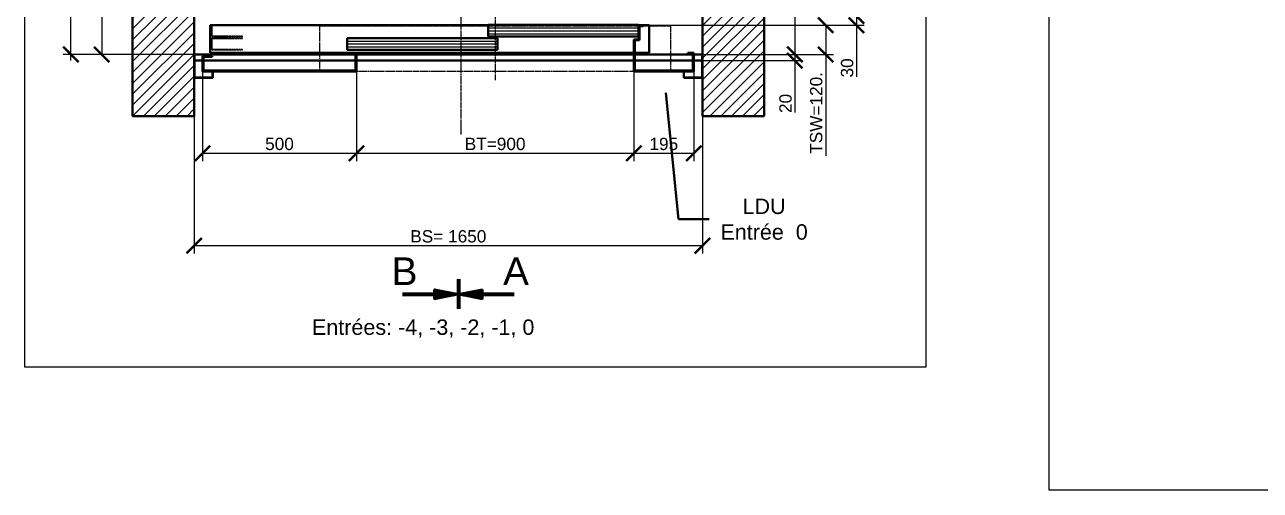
# Model space of a CAD drawing. Header units: millimetres. Extents: x -1795 to 75982, y -13206 to 25154.
# Drawn here: x 41382 to 45393, y -500 to 1012 of the extents above; entities that cross this region are included whole.
import ezdxf

# ---------------------------------------------------------------- set-up
doc = ezdxf.new("R2010")
doc.units = ezdxf.units.MM
doc.linetypes.add('AM_ISO02W050', pattern=[7.5, 6, -1.5])
doc.linetypes.add('AM_ISO08W050', pattern=[18, 12, -1.5, 3, -1.5])
for name, color, linetype, lineweight in [('AM_5', 3, 'Continuous', 25), ('LDCar-AM_0', 7, 'Continuous', 50), ('LDCar-AM_3', 6, 'AM_ISO02W050', 25), ('LDCar-AM_6', 2, 'Continuous', 35), ('LDCar-AM_7', 4, 'AM_ISO08W050', 25), ('LDCar-AM_8', 1, 'Continuous', 25), ('LDShaft-AM_0', 7, 'Continuous', 50), ('LDShaft-AM_5', 3, 'Continuous', 25), ('LDShaft-AM_6', 2, 'Continuous', 35), ('LDShaft-AM_7', 4, 'AM_ISO08W050', 25), ('LDShaft-AM_8', 1, 'Continuous', 25)]:
    doc.layers.add(name, color=color, linetype=linetype, lineweight=lineweight)
doc.layers.add('AM_VIEWS', color=1, linetype='Continuous', lineweight=25, plot=False)
doc.styles.add('LD', font='ARIALUNI.TTF')
doc.styles.get("Standard").update_dxf_attribs({"font": 'ARIALUNI.TTF'})
doc.dimstyles.new('LIFT', dxfattribs={"dimtxt": 2.5, "dimasz": 2.5, "dimexe": 1.25, "dimexo": 0, "dimgap": 0.5, "dimtad": 1, "dimdec": 0, "dimzin": 1, "dimdsep": 46, "dimtxsty": 'LD', "dimblk": 'ARCHTICK', "dimcen": 0, "dimdle": 1, "dimclrd": 3, "dimclre": 3, "dimclrt": 4, "dimadec": 0, "dimazin": 0, "dimtp": 0.1, "dimtm": 0.1, "dimtfac": 0.71, "dimtdec": 0, "dimtix": 1, "dimtmove": 0, "dimatfit": 3, "dimfxl": 1, "dimtolj": 1, "dimarcsym": 0})

# ---------------------------------------------------------------- blocks, each defined once
blk = doc.blocks.new('LD_20150423131208_0000008C')
at = {"layer": 'LDShaft-AM_8'}
for p, q in [((-200, 1815.3), (-15.3, 2000)), ((-200, 1850.6), (-50.6, 2000)), ((-200, 1886), (-86, 2000)), ((-200, 1921.3), (-121.3, 2000)), ((-200, 1956.7), (-156.7, 2000)), ((-200, 1992), (-192, 2000)), ((-200, 1779.9), (0, 1979.9)), ((1650, 1826.8), (1823.2, 2000)), ((1650, 1862.1), (1787.9, 2000)), ((1650, 1897.5), (1752.5, 2000)), ((1650, 1932.8), (1717.2, 2000)), ((1650, 1968.2), (1681.8, 2000)), ((1650, 1791.4), (1850, 1991.4)), ((-200, 1744.5), (0, 1944.5)), ((1650, 1756.1), (1850, 1956.1)), ((-200, 1709.2), (0, 1909.2)), ((1650, 1720.7), (1850, 1920.7)), ((1650, 1685.4), (1850, 1885.4)), ((-200, 1673.8), (0, 1873.8)), ((1650, 1650), (1850, 1850)), ((1650, 1650), (1850, 1850)), ((-200, 1638.5), (0, 1838.5)), ((1650, 1614.6), (1850, 1814.6)), ((-200, 1603.1), (0, 1803.1)), ((-200, 1567.8), (0, 1767.8)), ((1650, 1579.3), (1850, 1779.3)), ((-200, 1532.4), (0, 1732.4)), ((1650, 1543.9), (1850, 1743.9)), ((-200, 1497.1), (0, 1697.1)), ((1650, 1508.6), (1850, 1708.6)), ((-200, 1461.7), (0, 1661.7)), ((1650, 1473.2), (1850, 1673.2)), ((-200, 1426.3), (0, 1626.3)), ((1650, 1437.9), (1850, 1637.9)), ((-200, 1391), (0, 1591)), ((1650, 1402.5), (1850, 1602.5)), ((1650, 1367.2), (1850, 1567.2)), ((-200, 1355.6), (0, 1555.6)), ((1650, 1331.8), (1850, 1531.8)), ((-200, 1320.3), (0, 1520.3)), ((-200, 1284.9), (0, 1484.9)), ((1650, 1296.4), (1850, 1496.4)), ((-200, 1249.6), (0, 1449.6)), ((1650, 1261.1), (1850, 1461.1)), ((-200, 1214.2), (0, 1414.2)), ((1650, 1225.7), (1850, 1425.7)), ((-200, 1178.9), (0, 1378.9)), ((1650, 1190.4), (1850, 1390.4)), ((-200, 1143.5), (0, 1343.5)), ((1650, 1155), (1850, 1355)), ((-200, 1108.1), (0, 1308.1)), ((1650, 1119.7), (1850, 1319.7)), ((1650, 1084.3), (1850, 1284.3)), ((-200, 1072.8), (0, 1272.8)), ((1650, 1049), (1850, 1249)), ((-200, 1037.4), (0, 1237.4)), ((1650, 1013.6), (1850, 1213.6)), ((-200, 1002.1), (0, 1202.1)), ((-200, 966.7), (0, 1166.7)), ((1650, 978.2), (1850, 1178.2)), ((-200, 931.4), (0, 1131.4)), ((1650, 942.9), (1850, 1142.9)), ((-200, 896), (0, 1096)), ((1650, 907.5), (1850, 1107.5)), ((-200, 860.7), (0, 1060.7)), ((1650, 872.2), (1850, 1072.2)), ((-200, 825.3), (0, 1025.3)), ((1650, 836.8), (1850, 1036.8)), ((-200, 789.9), (0, 989.9)), ((1650, 801.5), (1850, 1001.5)), ((1650, 766.1), (1850, 966.1)), ((-200, 754.6), (0, 954.6)), ((1650, 730.8), (1850, 930.8)), ((-200, 719.2), (0, 919.2)), ((-200, 683.9), (0, 883.9)), ((1650, 695.4), (1850, 895.4)), ((-200, 648.5), (0, 848.5)), ((1650, 660.1), (1850, 860.1)), ((-200, 613.2), (0, 813.2)), ((1650, 624.7), (1850, 824.7)), ((-200, 577.8), (0, 777.8)), ((1650, 589.3), (1850, 789.3)), ((-200, 542.5), (0, 742.5)), ((1650, 554), (1850, 754)), ((-200, 507.1), (0, 707.1)), ((1650, 518.6), (1850, 718.6)), ((1650, 483.3), (1850, 683.3)), ((-200, 471.8), (0, 671.8)), ((1650, 447.9), (1850, 647.9)), ((-200, 436.4), (0, 636.4)), ((1650, 412.6), (1850, 612.6)), ((-200, 401), (0, 601)), ((-200, 365.7), (0, 565.7)), ((1650, 377.2), (1850, 577.2)), ((-200, 330.3), (0, 530.3)), ((1650, 341.9), (1850, 541.9)), ((-200, 295), (0, 495)), ((1650, 306.5), (1850, 506.5)), ((-200, 259.6), (0, 459.6)), ((1650, 271.1), (1850, 471.1)), ((-200, 224.3), (0, 424.3)), ((1650, 235.8), (1850, 435.8)), ((-200, 188.9), (0, 388.9)), ((1650, 200.4), (1850, 400.4)), ((1650, 165.1), (1850, 365.1)), ((-200, 153.6), (0, 353.6)), ((1650, 129.7), (1850, 329.7)), ((-200, 118.2), (0, 318.2)), ((-200, 82.8), (0, 282.8)), ((1650, 94.4), (1850, 294.4)), ((-200, 47.5), (0, 247.5)), ((1650, 59), (1850, 259)), ((-200, 12.1), (0, 212.1)), ((1650, 23.7), (1850, 223.7)), ((-200, -23.2), (0, 176.8)), ((1650, -11.7), (1850, 188.3)), ((-200, -58.6), (0, 141.4)), ((1650, -47.1), (1850, 152.9)), ((-200, -93.9), (0, 106.1)), ((1650, -82.4), (1850, 117.6)), ((1650, -117.8), (1850, 82.2)), ((-200, -129.3), (0, 70.7)), ((1650, -153.1), (1850, 46.9)), ((-200, -164.6), (0, 35.4)), ((1650, -188.5), (1850, 11.5)), ((-200, -200), (0, 0)), ((-200, -200), (0, 0)), ((-164.6, -200), (0, -35.4)), ((1673.8, -200), (1850, -23.8)), ((-129.3, -200), (0, -70.7)), ((1709.2, -200), (1850, -59.2)), ((-93.9, -200), (0, -106.1)), ((1744.5, -200), (1850, -94.5)), ((-58.6, -200), (0, -141.4)), ((1779.9, -200), (1850, -129.9)), ((-23.2, -200), (0, -176.8)), ((1815.3, -200), (1850, -165.3))]:
    blk.add_line(p, q, dxfattribs=at)
blk = doc.blocks.new('DWGSECTION_AABB')
for p, q in [((-0.07, -2.65), (-0.07, 2.74)), ((-0.02, -2.65), (-0.02, 2.74)), ((0.03, -2.65), (0.03, 2.74)), ((0.07, -2.65), (0.07, 2.74)), ((0.12, -2.65), (0.12, 2.74)), ((0.16, -2.65), (0.16, 2.74)), ((0.21, -2.65), (0.21, 2.74)), ((-10.08, 0.14), (-0.7, 0.14)), ((-10.08, 0.09), (-0.47, 0.09)), ((-10.08, 0.05), (-0.23, 0.05)), ((-10.08, 0), (0, 0)), ((-4.36, 0.87), (0, 0)), ((-4.36, 0.87), (-4.36, 0)), ((-4.36, 0.84), (-4.21, 0.84)), ((-4.36, 0.79), (-3.98, 0.79)), ((-4.36, 0.74), (-3.74, 0.74)), ((-4.36, 0.7), (-3.51, 0.7)), ((-4.36, 0.65), (-3.27, 0.65)), ((-4.36, 0.6), (-3.04, 0.6)), ((-4.36, 0.56), (-2.81, 0.56)), ((-4.36, 0.51), (-2.57, 0.51)), ((-4.36, 0.46), (-2.34, 0.46)), ((-4.36, 0.42), (-2.1, 0.42)), ((-4.36, 0.37), (-1.87, 0.37)), ((-4.36, 0.33), (-1.64, 0.33)), ((-4.36, 0.28), (-1.4, 0.28)), ((-4.36, 0.23), (-1.17, 0.23)), ((-4.36, 0.19), (-0.94, 0.19)), ((-4.36, 0), (-4.36, -0.87)), ((-4.36, -0.87), (0, 0)), ((4.36, 0.87), (0, 0)), ((4.36, -0.87), (0, 0)), ((10.08, 0), (0, 0)), ((10.08, 0.05), (0.23, 0.05)), ((10.08, 0.09), (0.47, 0.09)), ((10.08, 0.14), (0.7, 0.14)), ((4.36, 0.19), (0.94, 0.19)), ((4.36, 0.23), (1.17, 0.23)), ((4.36, 0.28), (1.4, 0.28)), ((4.36, 0.33), (1.64, 0.33)), ((4.36, 0.37), (1.87, 0.37)), ((4.36, 0.42), (2.1, 0.42)), ((4.36, 0.46), (2.34, 0.46)), ((4.36, 0.51), (2.57, 0.51)), ((4.36, 0.56), (2.81, 0.56)), ((4.36, 0.6), (3.04, 0.6)), ((4.36, 0.65), (3.27, 0.65)), ((4.36, 0.7), (3.51, 0.7)), ((4.36, 0.74), (3.74, 0.74)), ((4.36, 0.87), (4.36, 0)), ((4.36, 0), (4.36, -0.87)), ((-10.08, -0.05), (-0.23, -0.05)), ((-10.08, -0.09), (-0.47, -0.09)), ((-10.08, -0.14), (-0.7, -0.14)), ((-4.36, -0.19), (-0.94, -0.19)), ((-4.36, -0.23), (-1.17, -0.23)), ((-4.36, -0.28), (-1.4, -0.28)), ((-4.36, -0.33), (-1.64, -0.33)), ((-4.36, -0.37), (-1.87, -0.37)), ((-4.36, -0.42), (-2.1, -0.42)), ((-4.36, -0.46), (-2.34, -0.46)), ((-4.36, -0.51), (-2.57, -0.51)), ((-4.36, -0.56), (-2.81, -0.56)), ((-4.36, -0.6), (-3.04, -0.6)), ((-4.36, -0.65), (-3.27, -0.65)), ((-4.36, -0.7), (-3.51, -0.7)), ((-4.36, -0.74), (-3.74, -0.74)), ((-4.36, -0.79), (-3.98, -0.79)), ((-4.36, -0.84), (-4.21, -0.84)), ((10.08, -0.05), (0.23, -0.05)), ((10.08, -0.09), (0.47, -0.09)), ((10.08, -0.14), (0.7, -0.14)), ((4.36, -0.19), (0.94, -0.19)), ((4.36, -0.23), (1.17, -0.23)), ((4.36, -0.28), (1.4, -0.28)), ((4.36, -0.33), (1.64, -0.33)), ((4.36, -0.37), (1.87, -0.37)), ((4.36, -0.42), (2.1, -0.42)), ((4.36, -0.46), (2.34, -0.46)), ((4.36, -0.51), (2.57, -0.51)), ((4.36, -0.56), (2.81, -0.56)), ((4.36, -0.6), (3.04, -0.6)), ((4.36, -0.65), (3.27, -0.65)), ((4.36, -0.7), (3.51, -0.7)), ((4.36, -0.74), (3.74, -0.74)), ((4.36, -0.79), (3.98, -0.79)), ((4.36, -0.84), (4.21, -0.84))]:
    blk.add_line(p, q)
for s, p in [('B', (-12.04, 1.65)), ('A', (8.06, 1.66))]:
    blk.add_text(s, height=5).set_placement(p)
blk = doc.blocks.new('LD_20150423131208_0000008D')
at = {"layer": 'LDShaft-AM_0'}
for p, q in [((1531.4, -124.7), (1572.1, -535)), ((1572.1, -535), (1672.1, -535))]:
    blk.add_line(p, q, dxfattribs=at)
blk.add_solid([(1524.5, -55), (1543, -123.5), (1519.8, -125.8), (1524.5, -55)], dxfattribs=at)
at = {"layer": 'LDShaft-AM_0', "insert": (1850, -535), "char_height": 50, "attachment_point": 5, "style": 'LD'}
blk.add_mtext('\\fArial Unicode MS|b0|i0|u0;\\C256;LDU\\PEntrée  0', dxfattribs=at)
blk = doc.blocks.new('LD_20150423131208_0000008F')
at = {"layer": 'LDShaft-AM_0'}
for p, q in [((0, 2000), (-200, 2000)), ((-200, 2000), (-200, -200)), ((0, 2000), (0, 1875.5)), ((0, -200), (0, 2000)), ((1650, 1875.5), (1650, 2000)), ((1757.5, 2000), (1650, 2000)), ((1650, 2000), (1650, -20)), ((1782.5, 2000), (1757.5, 2000)), ((1850, 2000), (1782.5, 2000)), ((1850, -200), (1850, 2000)), ((0, 1805), (0, 1800)), ((1, 1820), (27, 1820)), ((30, 1820), (524, 1820)), ((527, 1820), (1427, 1820)), ((1430, 1820), (1619, 1820)), ((1622, 1820), (1649, 1820)), ((1650, 1800), (1650, 1805)), ((0, 1800), (0, 1490)), ((0, 1800), (524, 1800)), ((527, 1800), (1427, 1800)), ((1430, 1800), (1619, 1800)), ((1622, 1800), (1650, 1800)), ((1650, 1022.5), (1650, 1800)), ((0, 1340), (0, 460)), ((1650, 531), (1650, 777.5)), ((1650, 186.5), (1650, 509)), ((0, 310), (0, 0)), ((1650, 0), (1650, 113.5)), ((0, 0), (524, 0)), ((524, 0), (0, 0)), ((0, 0), (0, -5)), ((527, 0), (1427, 0)), ((1427, 0), (527, 0)), ((1430, 0), (1619, 0)), ((1619, 0), (1430, 0)), ((1622, 0), (1650, 0)), ((1650, 0), (1622, 0)), ((1650, -5), (1650, 0)), ((1, -20), (27, -20)), ((27, -20), (1, -20)), ((30, -20), (524, -20)), ((524, -20), (30, -20)), ((527, -20), (1427, -20)), ((1427, -20), (527, -20)), ((1430, -20), (1619, -20)), ((1619, -20), (1430, -20)), ((1622, -20), (1649, -20)), ((1649, -20), (1622, -20)), ((1650, -20), (1650, -200)), ((0, -75.5), (0, -200)), ((1650, -200), (1650, -75.5)), ((-200, -200), (0, -200)), ((1650, -200), (1757.5, -200)), ((1757.5, -200), (1782.5, -200)), ((1782.5, -200), (1850, -200))]:
    blk.add_line(p, q, dxfattribs=at)
blk = doc.blocks.new('_ArchTick')
at = {"color": 0, "linetype": 'ByBlock', "const_width": 0.15}
blk.add_lwpolyline([(-0.5, -0.5), (0.5, 0.5)], dxfattribs=at)
blk = doc.blocks.new('*D357')
at = {"layer": 'LDShaft-AM_5', "color": 3, "transparency": 16777216}
for p, q in [((41656.9, 1385), (41606.9, 1385)), ((41631.9, 1385), (41631.9, 915)), ((42019.9, 915), (41606.9, 915))]:
    blk.add_line(p, q, dxfattribs=at)
for p in [(41656.7, 1385), (42019.7, 915)]:
    blk.add_point(p, dxfattribs=at)
at = {"layer": 'LDShaft-AM_5', "color": 3, "transparency": 16777216, "xscale": 50, "yscale": 50, "zscale": 50}
for p, rotation in [((41631.9, 1385), 90), ((41631.9, 915), 270)]:
    blk.add_blockref('_ArchTick', p, dxfattribs=dict(at, rotation=rotation))
at = {"layer": 'LDShaft-AM_5', "color": 4, "transparency": 16777216, "insert": (41621.9, 1150), "char_height": 40, "attachment_point": 8, "rotation": 90, "style": 'LD'}
blk.add_mtext('470', dxfattribs=at)
blk = doc.blocks.new('*D366')
at = {"layer": 'AM_5', "color": 3, "transparency": 16777216}
for p, q in [((42798.9, 3211), (42798.9, 3261)), ((43581.9, 915), (43581.9, 3261)), ((43581.9, 3236), (42798.9, 3236))]:
    blk.add_line(p, q, dxfattribs=at)
for p in [(42798.9, 3211.2), (43581.9, 915.2)]:
    blk.add_point(p, dxfattribs=at)
at = {"layer": 'AM_5', "color": 3, "transparency": 16777216, "xscale": 50, "yscale": 50, "zscale": 50, "rotation": 180}
blk.add_blockref('_ArchTick', (42798.9, 3236), dxfattribs=at)
at = {"layer": 'AM_5', "color": 3, "transparency": 16777216, "xscale": 50, "yscale": 50, "zscale": 50}
blk.add_blockref('_ArchTick', (43581.9, 3236), dxfattribs=at)
at = {"layer": 'AM_5', "color": 4, "transparency": 16777216, "insert": (43190.4, 3246), "char_height": 40, "attachment_point": 8, "style": 'LD'}
blk.add_mtext('783', dxfattribs=at)
blk = doc.blocks.new('*D367')
at = {"layer": 'AM_5', "color": 3, "transparency": 16777216}
for p, q in [((41931.9, 915), (41931.9, 3261)), ((42798.9, 3211), (42798.9, 3261)), ((42798.9, 3236), (41931.9, 3236))]:
    blk.add_line(p, q, dxfattribs=at)
for p in [(42798.9, 3211.2), (41931.9, 915.2)]:
    blk.add_point(p, dxfattribs=at)
at = {"layer": 'AM_5', "color": 3, "transparency": 16777216, "xscale": 50, "yscale": 50, "zscale": 50, "rotation": 180}
blk.add_blockref('_ArchTick', (41931.9, 3236), dxfattribs=at)
at = {"layer": 'AM_5', "color": 3, "transparency": 16777216, "xscale": 50, "yscale": 50, "zscale": 50}
blk.add_blockref('_ArchTick', (42798.9, 3236), dxfattribs=at)
at = {"layer": 'AM_5', "color": 4, "transparency": 16777216, "insert": (42365.4, 3246), "char_height": 40, "attachment_point": 8, "style": 'LD'}
blk.add_mtext('867', dxfattribs=at)
blk = doc.blocks.new('*D368')
at = {"layer": 'LDShaft-AM_5', "color": 3, "transparency": 16777216}
for p, q in [((41931.9, 915), (41931.9, 269)), ((43581.9, 915), (43581.9, 269)), ((43581.9, 294), (41931.9, 294))]:
    blk.add_line(p, q, dxfattribs=at)
for p in [(41931.9, 914.8), (43581.9, 914.8)]:
    blk.add_point(p, dxfattribs=at)
at = {"layer": 'LDShaft-AM_5', "color": 3, "transparency": 16777216, "xscale": 50, "yscale": 50, "zscale": 50, "rotation": 180}
blk.add_blockref('_ArchTick', (41931.9, 294), dxfattribs=at)
at = {"layer": 'LDShaft-AM_5', "color": 3, "transparency": 16777216, "xscale": 50, "yscale": 50, "zscale": 50}
blk.add_blockref('_ArchTick', (43581.9, 294), dxfattribs=at)
at = {"layer": 'LDShaft-AM_5', "color": 4, "transparency": 16777216, "insert": (42756.9, 304), "char_height": 40, "attachment_point": 8, "style": 'LD'}
blk.add_mtext('BS= 1650', dxfattribs=at)
blk = doc.blocks.new('*D369')
at = {"layer": 'Defpoints', "color": 0, "transparency": 16777216}
for p in [(41531.9, 2715), (41931.9, 2715), (41931.9, 915)]:
    blk.add_point(p, dxfattribs=at)
at = {"layer": 'LDShaft-AM_5', "color": 3, "lineweight": -2, "transparency": 16777216}
for p, q in [((41531.9, 895), (41531.9, 2735)), ((41931.9, 2715), (41506.9, 2715)), ((41931.9, 915), (41506.9, 915))]:
    blk.add_line(p, q, dxfattribs=at)
at = {"layer": 'LDShaft-AM_5', "color": 3, "lineweight": -2, "transparency": 16777216, "xscale": 50, "yscale": 50, "zscale": 50}
for p, rotation in [((41531.9, 2715), 90), ((41531.9, 915), 270)]:
    blk.add_blockref('_ArchTick', p, dxfattribs=dict(at, rotation=rotation))
at = {"layer": 'LDShaft-AM_5', "color": 4, "transparency": 16777216, "insert": (41501.2, 1815), "char_height": 40, "attachment_point": 5, "rotation": 90, "style": 'LD'}
blk.add_mtext('\\A1;TS= 1850.', dxfattribs=at)
blk = doc.blocks.new('LD_20150423131208_0000009D')
at = {"layer": 'LDShaft-AM_0'}
for p, q in [((-976, 50), (-977, 50)), ((-977, 50), (-977, -20.5)), ((-976, -19.5), (-976, 50)), ((673, 50), (672, 50)), ((672, 50), (672, -19.5)), ((673, -20.5), (673, 50)), ((-916, 0), (-917, 0)), ((-917, 0), (-917, -19.5)), ((-916, -20.5), (-916, 0)), ((613, 0), (612, 0)), ((612, 0), (612, -20.5)), ((613, -19.5), (613, 0)), ((-977, -20.5), (-916, -20.5)), ((-917, -19.5), (-976, -19.5)), ((612, -20.5), (673, -20.5)), ((672, -19.5), (613, -19.5))]:
    blk.add_line(p, q, dxfattribs=at)
blk = doc.blocks.new('LD_20150423131208_0000009E')
at = {"layer": 'LDCar-AM_0'}
for p, q in [((-22.45, 150), (-925, 150)), ((-925, 150), (-925, 60)), ((464.95, 151), (-22.45, 151)), ((-22.45, 151), (-22.45, 113)), ((464.95, 113), (464.95, 151)), ((466, 150), (464.95, 150)), ((480, 150), (466, 150)), ((466, 150), (466, 104)), ((469, 147), (480, 147)), ((469, 101), (469, 147)), ((500, 150), (480, 150)), ((480, 147), (480, 150)), ((500, 60), (500, 150)), ((7.45, 108), (-479.95, 108)), ((-479.95, 108), (-479.95, 70)), ((-22.45, 113), (464.95, 113)), ((7.45, 70), (7.45, 108)), ((450, 104), (450, 0)), ((466, 104), (450, 104)), ((453, 3), (453, 101)), ((453, 101), (469, 101)), ((-950, 50), (-950, 0)), ((-918, 50), (-950, 50)), ((-947, 3), (-947, 47)), ((-947, 47), (-918, 47)), ((-925, 60), (450, 60)), ((-918, 47), (-918, 50)), ((-479.95, 70), (7.45, 70)), ((-450, 60), (-475, 60)), ((-475, 60), (-475, 57)), ((-475, 57), (-453, 57)), ((-453, 57), (-453, 3)), ((-450, 0), (-450, 60)), ((453, 60), (500, 60)), ((645, 60), (625, 60)), ((625, 60), (625, 57)), ((625, 57), (642, 57)), ((642, 57), (642, 3)), ((645, 0), (645, 60)), ((-950, 0), (-450, 0)), ((-453, 3), (-947, 3)), ((450, 0), (645, 0)), ((642, 3), (453, 3))]:
    blk.add_line(p, q, dxfattribs=at)
at = {"layer": 'LDCar-AM_3'}
for p, q in [((-820, 151), (-920, 151)), ((-920, 151), (-920, 113)), ((-919, 150), (-820, 150)), ((-919, 114), (-919, 150)), ((-820, 150), (-820, 151)), ((-920, 113), (-820, 113)), ((-820, 108), (-920, 108)), ((-920, 108), (-920, 70)), ((-820, 114), (-919, 114)), ((-919, 107), (-820, 107)), ((-919, 71), (-919, 107)), ((-820, 113), (-820, 114)), ((-820, 107), (-820, 108)), ((-920, 70), (-820, 70)), ((-820, 71), (-919, 71)), ((-820, 70), (-820, 71))]:
    blk.add_line(p, q, dxfattribs=at)
at = {"layer": 'LDCar-AM_7'}
for p, q in [((-570, 147), (-570, 1)), ((570, 147), (-570, 147)), ((570, 1), (570, 147)), ((-570, 1), (570, 1))]:
    blk.add_line(p, q, dxfattribs=at)
at = {"layer": 'LDCar-AM_8'}
for p, q in [((-22.5, 141.5), (465, 141.5)), ((-22.5, 132), (465, 132)), ((-22.5, 122.5), (465, 122.5)), ((-480, 98.5), (7.5, 98.5)), ((-480, 89), (7.5, 89)), ((-480, 79.5), (7.5, 79.5))]:
    blk.add_line(p, q, dxfattribs=at)
blk = doc.blocks.new('*D372')
at = {"layer": 'Defpoints', "color": 0, "transparency": 16777216}
for p in [(42908.9, 1010), (43981.9, 1010), (42908.9, 915)]:
    blk.add_point(p, dxfattribs=at)
at = {"layer": 'LDShaft-AM_5', "color": 3, "lineweight": -2, "transparency": 16777216}
for p, q in [((42908.9, 1010), (44006.9, 1010)), ((43981.9, 1010), (43981.9, 895)), ((42908.9, 915), (44006.9, 915)), ((43981.9, 915), (43981.9, 585.6))]:
    blk.add_line(p, q, dxfattribs=at)
at = {"layer": 'LDShaft-AM_5', "color": 3, "lineweight": -2, "transparency": 16777216, "xscale": 50, "yscale": 50, "zscale": 50}
for p, rotation in [((43981.9, 1010), 90), ((43981.9, 915), 270)]:
    blk.add_blockref('_ArchTick', p, dxfattribs=dict(at, rotation=rotation))
at = {"layer": 'LDShaft-AM_5', "color": 4, "transparency": 16777216, "insert": (43951.2, 725.3), "char_height": 40, "attachment_point": 5, "rotation": 90, "style": 'LD'}
blk.add_mtext('\\A1;TSW=120.', dxfattribs=at)
blk = doc.blocks.new('*D373')
at = {"layer": 'LDShaft-AM_5', "color": 3, "transparency": 16777216}
for p, q in [((42908.9, 1040), (44106.9, 1040)), ((42908.9, 1010), (44106.9, 1010)), ((44081.9, 1040), (44081.9, 1010)), ((44081.9, 1010), (44081.9, 842.7))]:
    blk.add_line(p, q, dxfattribs=at)
for p in [(42909.1, 1040), (42909.1, 1010)]:
    blk.add_point(p, dxfattribs=at)
at = {"layer": 'LDShaft-AM_5', "color": 3, "transparency": 16777216, "xscale": 50, "yscale": 50, "zscale": 50}
for p, rotation in [((44081.9, 1040), 270), ((44081.9, 1010), 90)]:
    blk.add_blockref('_ArchTick', p, dxfattribs=dict(at, rotation=rotation))
at = {"layer": 'LDShaft-AM_5', "color": 4, "transparency": 16777216, "insert": (44071.9, 871.4), "char_height": 40, "attachment_point": 8, "rotation": 90, "style": 'LD'}
blk.add_mtext('30', dxfattribs=at)
blk = doc.blocks.new('*D374')
at = {"layer": 'LDShaft-AM_5', "color": 3, "transparency": 16777216}
for p, q in [((41958.9, 860), (41958.9, 569)), ((42458.9, 860), (42458.9, 569)), ((42458.9, 594), (41958.9, 594))]:
    blk.add_line(p, q, dxfattribs=at)
for p in [(41958.9, 859.8), (42458.9, 859.8)]:
    blk.add_point(p, dxfattribs=at)
at = {"layer": 'LDShaft-AM_5', "color": 3, "transparency": 16777216, "xscale": 50, "yscale": 50, "zscale": 50, "rotation": 180}
blk.add_blockref('_ArchTick', (41958.9, 594), dxfattribs=at)
at = {"layer": 'LDShaft-AM_5', "color": 3, "transparency": 16777216, "xscale": 50, "yscale": 50, "zscale": 50}
blk.add_blockref('_ArchTick', (42458.9, 594), dxfattribs=at)
at = {"layer": 'LDShaft-AM_5', "color": 4, "transparency": 16777216, "insert": (42208.9, 604), "char_height": 40, "attachment_point": 8, "style": 'LD'}
blk.add_mtext('500', dxfattribs=at)
blk = doc.blocks.new('*D375')
at = {"layer": 'LDShaft-AM_5', "color": 3, "transparency": 16777216}
for p, q in [((43358.9, 860), (43358.9, 569)), ((43553.9, 860), (43553.9, 569)), ((43553.9, 594), (43358.9, 594))]:
    blk.add_line(p, q, dxfattribs=at)
for p in [(43358.9, 859.8), (43553.9, 859.8)]:
    blk.add_point(p, dxfattribs=at)
at = {"layer": 'LDShaft-AM_5', "color": 3, "transparency": 16777216, "xscale": 50, "yscale": 50, "zscale": 50, "rotation": 180}
blk.add_blockref('_ArchTick', (43358.9, 594), dxfattribs=at)
at = {"layer": 'LDShaft-AM_5', "color": 3, "transparency": 16777216, "xscale": 50, "yscale": 50, "zscale": 50}
blk.add_blockref('_ArchTick', (43553.9, 594), dxfattribs=at)
at = {"layer": 'LDShaft-AM_5', "color": 4, "transparency": 16777216, "insert": (43456.4, 604), "char_height": 40, "attachment_point": 8, "style": 'LD'}
blk.add_mtext('195', dxfattribs=at)
blk = doc.blocks.new('*D376')
at = {"layer": 'LDShaft-AM_5', "color": 3, "transparency": 16777216}
for p, q in [((42458.9, 860), (42458.9, 569)), ((43358.9, 860), (43358.9, 569)), ((43358.9, 594), (42458.9, 594))]:
    blk.add_line(p, q, dxfattribs=at)
for p in [(42458.9, 859.8), (43358.9, 859.8)]:
    blk.add_point(p, dxfattribs=at)
at = {"layer": 'LDShaft-AM_5', "color": 3, "transparency": 16777216, "xscale": 50, "yscale": 50, "zscale": 50, "rotation": 180}
blk.add_blockref('_ArchTick', (42458.9, 594), dxfattribs=at)
at = {"layer": 'LDShaft-AM_5', "color": 3, "transparency": 16777216, "xscale": 50, "yscale": 50, "zscale": 50}
blk.add_blockref('_ArchTick', (43358.9, 594), dxfattribs=at)
at = {"layer": 'LDShaft-AM_5', "color": 4, "transparency": 16777216, "insert": (42908.9, 604), "char_height": 40, "attachment_point": 8, "style": 'LD'}
blk.add_mtext('BT=900', dxfattribs=at)
blk = doc.blocks.new('*D380')
at = {"layer": 'LDShaft-AM_5', "color": 3, "transparency": 16777216}
for p, q in [((42756.9, 895), (43906.9, 895)), ((43856.9, 915), (43906.9, 915)), ((43881.9, 915), (43881.9, 895)), ((43881.9, 895), (43881.9, 727))]:
    blk.add_line(p, q, dxfattribs=at)
for p in [(42757.1, 895), (43857.1, 915)]:
    blk.add_point(p, dxfattribs=at)
at = {"layer": 'LDShaft-AM_5', "color": 3, "transparency": 16777216, "xscale": 50, "yscale": 50, "zscale": 50, "rotation": 90}
blk.add_blockref('_ArchTick', (43881.9, 895), dxfattribs=at)
at = {"layer": 'LDShaft-AM_5', "color": 4, "transparency": 16777216, "insert": (43871.9, 756), "char_height": 40, "attachment_point": 8, "rotation": 90, "style": 'LD'}
blk.add_mtext('20', dxfattribs=at)
blk = doc.blocks.new('_NONE')
blk = doc.blocks.new('LD_20150423131208_000000A5')
at = {"layer": 'LDShaft-AM_7'}
for p, q in [((0, -1160), (0, 1160)), ((-1127, 0), (1043, 0))]:
    blk.add_line(p, q, dxfattribs=at)
blk = doc.blocks.new('*D389')
at = {"layer": 'LDShaft-AM_5', "color": 3, "transparency": 16777216}
for p, q in [((42798.9, 1815), (43906.9, 1815)), ((43881.9, 1815), (43881.9, 915)), ((42798.9, 915), (43906.9, 915))]:
    blk.add_line(p, q, dxfattribs=at)
for p in [(42799.1, 1815), (42799.1, 915)]:
    blk.add_point(p, dxfattribs=at)
at = {"layer": 'LDShaft-AM_5', "color": 3, "transparency": 16777216, "xscale": 50, "yscale": 50, "zscale": 50}
for p, rotation in [((43881.9, 1815), 90), ((43881.9, 915), 270)]:
    blk.add_blockref('_ArchTick', p, dxfattribs=dict(at, rotation=rotation))
at = {"layer": 'LDShaft-AM_5', "color": 4, "transparency": 16777216, "insert": (43871.9, 1365), "char_height": 40, "attachment_point": 8, "rotation": 90, "style": 'LD'}
blk.add_mtext('900', dxfattribs=at)
blk = doc.blocks.new('LD_20150423131208_000000AB')
at = {"layer": 'LDCar-AM_0'}
for p, q in [((-719, 125), (-724, 125)), ((-724, 125), (-724, 90)), ((-719, 125), (-719, 90)), ((-713, 125), (-719, 125)), ((-719, 90), (-719, 125)), ((499, 125), (493, 125)), ((499, 3), (499, 125)), ((504, 125), (499, 125)), ((499, 125), (499, 3)), ((504, 3), (504, 125)), ((-473, 90), (-925, 90)), ((-925, 90), (-925, 0)), ((7.45, 87.5), (-479.95, 87.5)), ((-479.95, 87.5), (-479.95, 47.5)), ((7.45, 47.5), (7.45, 87.5)), ((490, 90), (451.5, 90)), ((490, 0), (490, 90)), ((-479.95, 47.5), (7.45, 47.5)), ((464.5, 42.5), (-22.45, 42.5)), ((-22.45, 42.5), (-22.45, 2.5)), ((-925, 0), (490, 0)), ((-22.45, 2.5), (464.5, 2.5)), ((490, 3), (499, 3)), ((499, 3), (504, 3))]:
    blk.add_line(p, q, dxfattribs=at)
at = {"layer": 'LDCar-AM_3'}
for p, q in [((-820, 87.5), (-920, 87.5)), ((-920, 87.5), (-920, 47.5)), ((-919, 86.5), (-820, 86.5)), ((-919, 48.5), (-919, 86.5)), ((-820, 86.5), (-820, 87.5)), ((-920, 47.5), (-820, 47.5)), ((-820, 42.5), (-920, 42.5)), ((-920, 42.5), (-920, 2.5)), ((-820, 48.5), (-919, 48.5)), ((-919, 41.5), (-820, 41.5)), ((-919, 3.5), (-919, 41.5)), ((-820, 47.5), (-820, 48.5)), ((-820, 41.5), (-820, 42.5)), ((-920, 2.5), (-820, 2.5)), ((-820, 3.5), (-919, 3.5)), ((-820, 2.5), (-820, 3.5))]:
    blk.add_line(p, q, dxfattribs=at)
at = {"layer": 'LDCar-AM_7'}
blk.add_line((0, 150), (0, -210), dxfattribs=at)
at = {"layer": 'LDCar-AM_8'}
for p, q in [((-480, 77.5), (7.5, 77.5)), ((-480, 67.5), (7.5, 67.5)), ((-480, 57.5), (7.5, 57.5)), ((-22.5, 32.5), (465, 32.5)), ((-22.5, 22.5), (465, 22.5)), ((-22.5, 12.5), (465, 12.5))]:
    blk.add_line(p, q, dxfattribs=at)

msp = doc.modelspace()

# ---------------------------------------------------------------- linework, layer by layer
at = {"layer": 'AM_VIEWS'}
for points in [[(44706.9, 25153.8), (54200.1, 25153.8), (54200.1, -500), (44706.9, -500)], [(41381.9, 3754.8), (44306.9, 3754.8), (44306.9, -100), (41381.9, -100)]]:
    msp.add_lwpolyline(points, close=True, dxfattribs=at)

# ---------------------------------------------------------------- block references
at = {"layer": 'LDCar-AM_6'}
for name, p in [('LD_20150423131208_000000AB', (42908.9, 1040)), ('LD_20150423131208_0000009E', (42908.9, 860))]:
    msp.add_blockref(name, p, dxfattribs=at)
at = {"layer": 'LDShaft-AM_0', "xscale": 18, "yscale": 18, "zscale": 18}
msp.add_blockref('DWGSECTION_AABB', (42789.6, 136.4), dxfattribs=at)
at = {"layer": 'LDShaft-AM_6'}
for name, p in [('LD_20150423131208_000000A5', (42798.9, 1815)), ('LD_20150423131208_0000008C', (41931.9, 915)), ('LD_20150423131208_0000008F', (41931.9, 915)), ('LD_20150423131208_0000009D', (42908.9, 860)), ('LD_20150423131208_0000008D', (41931.9, 915))]:
    msp.add_blockref(name, p, dxfattribs=at)

# ---------------------------------------------------------------- texts
at = {"layer": 'LDShaft-AM_0', "insert": (42675.3, 25), "char_height": 50, "attachment_point": 5, "style": 'LD'}
msp.add_mtext('\\fArial Unicode MS|b0|i0|u0;\\C256;Entrées: -4, -3, -2, -1, 0', dxfattribs=at)

# ---------------------------------------------------------------- dimensions: what is measured, and where the dimension line sits
at = {"layer": 'AM_5'}
for base, p1, p2, picture, middle in [((42365.4, 3236), (41931.9, 915), (42798.9, 3211), '*D367', (42365.4, 3236)), ((43190.4, 3236), (42798.9, 3211), (43581.9, 915), '*D366', (43190.4, 3236))]:
    dim = msp.add_linear_dim(base=base, p1=p1, p2=p2, dimstyle='LIFT', override={"dimscale": 20, "dimtxt": 2, "dimtix": 1}, dxfattribs=at)
    dim.commit()
    dim.dimension.update_dxf_attribs({"geometry": picture, "text_midpoint": middle})
at = {"layer": 'LDShaft-AM_5'}
for base, p1, p2, text, override, picture, middle in [((41531.9, 2715), (41931.9, 915), (41931.9, 2715), 'TS= 1850.', {"dimscale": 20, "dimtxt": 2, "dimpost": '', "dimtix": 1}, '*D369', (41501.2, 1815)), ((43981.9, 1010), (42908.9, 915), (42908.9, 1010), 'TSW=120.', {"dimscale": 20, "dimtxt": 2, "dimjust": 1, "dimpost": '', "dimtix": 0}, '*D372', (43951.2, 725.3))]:
    dim = msp.add_linear_dim(base=base, p1=p1, p2=p2, angle=90, text=text, dimstyle='LIFT', override=override, dxfattribs=at)
    dim.commit()
    dim.dimension.update_dxf_attribs({"geometry": picture, "text_midpoint": middle})
for base, p1, p2, override, picture, middle in [((43881.9, 1365), (42798.9, 915), (42798.9, 1815), {"dimscale": 20, "dimtxt": 2, "dimtix": 1}, '*D389', (43881.9, 1365)), ((41631.9, 1150), (42019.9, 915), (41656.9, 1385), {"dimscale": 20, "dimtxt": 2, "dimtix": 1}, '*D357', (41631.9, 1150)), ((44081.9, 1025), (42908.9, 1010), (42908.9, 1040), {"dimscale": 20, "dimtxt": 2, "dimjust": 1, "dimtix": 0}, '*D373', (44081.9, 1025)), ((43881.9, 905), (42756.9, 895), (43856.9, 915), {"dimscale": 20, "dimtxt": 2, "dimjust": 1, "dimblk2": 'NONE', "dimtix": 0}, '*D380', (43881.9, 905))]:
    dim = msp.add_linear_dim(base=base, p1=p1, p2=p2, angle=90, dimstyle='LIFT', override=override, dxfattribs=at)
    dim.commit()
    dim.dimension.update_dxf_attribs({"geometry": picture, "text_midpoint": middle})
for base, p1, p2, text, picture, middle in [((42756.9, 294), (41931.9, 915), (43581.9, 915), 'BS= <>', '*D368', (42756.9, 294)), ((42908.9, 594), (42458.9, 860), (43358.9, 860), 'BT=<>', '*D376', (42908.9, 594))]:
    dim = msp.add_linear_dim(base=base, p1=p1, p2=p2, text=text, dimstyle='LIFT', override={"dimscale": 20, "dimtxt": 2, "dimtix": 1}, dxfattribs=at)
    dim.commit()
    dim.dimension.update_dxf_attribs({"geometry": picture, "text_midpoint": middle})
for base, p1, p2, picture, middle in [((42208.9, 594), (41958.9, 860), (42458.9, 860), '*D374', (42208.9, 594)), ((43456.4, 594), (43358.9, 860), (43553.9, 860), '*D375', (43456.4, 594))]:
    dim = msp.add_linear_dim(base=base, p1=p1, p2=p2, dimstyle='LIFT', override={"dimscale": 20, "dimtxt": 2, "dimtix": 1}, dxfattribs=at)
    dim.commit()
    dim.dimension.update_dxf_attribs({"geometry": picture, "text_midpoint": middle})

doc.saveas('drawing.dxf')
